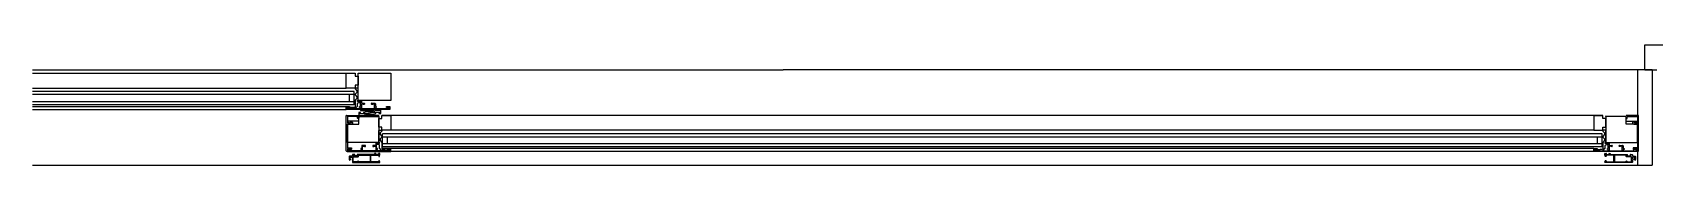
# Model space of a CAD drawing. Header units: inches. Extents: x 58 to 28157, y 27 to 25596.
# Drawn here: x 130 to 2852, y 9370 to 9573 of the extents above; entities that cross this region are included whole.
import ezdxf

# ---------------------------------------------------------------- set-up
doc = ezdxf.new("R2010")
doc.units = ezdxf.units.IN
doc.header["$MEASUREMENT"] = 0
doc.layers.add('문', color=4, linetype='Continuous')
doc.layers.add('창문', color=4, linetype='Continuous')

msp = doc.modelspace()

# ---------------------------------------------------------------- linework, layer by layer
at = {"layer": '문', "color": 8}
for p, q in [((129.6, 9531.3), (1389.5, 9531.3)), ((2823.1, 9531.3), (1389.5, 9531.3)), ((129.6, 9525.3), (656.1, 9525.3)), ((656.1, 9500.3), (656.1, 9525.3)), ((656.1, 9525.3), (671.1, 9525.3)), ((671.1, 9525.3), (671.1, 9520.3)), ((671.1, 9520.3), (676.1, 9520.3)), ((676.1, 9505.3), (671.1, 9505.3)), ((671.1, 9505.3), (671.1, 9500.3)), ((676.1, 9525.3), (731.1, 9525.3)), ((676.1, 9479.3), (676.1, 9525.3)), ((676.1, 9520.3), (676.1, 9505.3)), ((731.1, 9525.3), (731.1, 9479.3)), ((129.6, 9500.3), (656.1, 9500.3)), ((669.6, 9494.3), (129.6, 9494.3)), ((669.6, 9489.3), (129.6, 9489.3)), ((669.6, 9477.3), (129.6, 9477.3)), ((671.1, 9500.3), (656.1, 9500.3)), ((661.6, 9477.3), (661.6, 9489.3)), ((669.6, 9472.3), (669.6, 9494.3)), ((671.1, 9499.8), (671.1, 9498.8)), ((671.1, 9498.8), (674.1, 9495.8)), ((674.1, 9492.8), (671.1, 9489.8)), ((671.1, 9489.8), (671.1, 9488.8)), ((671.1, 9488.8), (674.1, 9485.8)), ((674.1, 9482.8), (671.1, 9479.8)), ((671.1, 9479.8), (671.1, 9468.8)), ((675.6, 9500.3), (671.6, 9500.3)), ((674.1, 9495.8), (674.1, 9492.8)), ((674.1, 9485.8), (674.1, 9482.8)), ((675.1, 9477.8), (675.1, 9479.8)), ((675.1, 9479.8), (675.6, 9479.8)), ((678.9, 9477.8), (675.1, 9477.8)), ((675.1, 9469.8), (675.1, 9474.5)), ((675.8, 9475.5), (678.5, 9476.2)), ((676.1, 9480.3), (676.1, 9499.8)), ((676.1, 9480.2), (677.1, 9479.3)), ((731.1, 9479.3), (676.1, 9479.3)), ((676.1, 9478.3), (676.1, 9478.8)), ((676.6, 9479.3), (680.6, 9479.3)), ((680.1, 9477.8), (676.6, 9477.8)), ((678.9, 9476.7), (678.9, 9477.8)), ((680.1, 9469.3), (680.1, 9477.8)), ((681.6, 9478.3), (681.6, 9474.8)), ((681.6, 9474.8), (686.1, 9474.8)), ((686.6, 9474.3), (686.6, 9473.3)), ((698.6, 9473.3), (698.6, 9474.3)), ((699.1, 9474.8), (704.1, 9474.8)), ((705.1, 9473.8), (705.1, 9469.3)), ((731.1, 9479.2), (731.1, 9479.3)), ((669.6, 9472.3), (129.6, 9472.3)), ((129.6, 9469.3), (656.1, 9469.3)), ((129.6, 9464.3), (656.1, 9464.3)), ((129.6, 9464.3), (656.1, 9464.3)), ((656.1, 9464.3), (656.1, 9469.3)), ((656.1, 9469.3), (661.6, 9469.3)), ((729.1, 9464.3), (656.1, 9464.3)), ((656.1, 9394.8), (656.1, 9453.8)), ((656.6, 9454.3), (676.8, 9454.3)), ((661.6, 9467.8), (657.6, 9467.8)), ((657.6, 9467.8), (657.6, 9465.8)), ((657.6, 9465.8), (680.1, 9465.8)), ((658.1, 9452), (658.1, 9441.6)), ((674.8, 9452.3), (658.4, 9452.3)), ((660.1, 9467.2), (660.1, 9466.6)), ((666.1, 9467.5), (660.4, 9467.5)), ((661, 9465.8), (671.1, 9465.8)), ((661.6, 9469.3), (661.6, 9467.8)), ((666.4, 9467.8), (666.1, 9467.5)), ((670.3, 9467.8), (666.4, 9467.8)), ((671.1, 9468.8), (670.3, 9467.8)), ((671.1, 9465.8), (675.1, 9469.8)), ((675.1, 9449.6), (675.1, 9452)), ((676.8, 9449.3), (675.4, 9449.3)), ((677.1, 9459.3), (677.1, 9452.3)), ((679.6, 9459.3), (677.1, 9459.3)), ((677.1, 9454), (677.1, 9449.6)), ((677.1, 9439.3), (677.1, 9452.3)), ((677.1, 9452.3), (678.6, 9452.3)), ((677.1, 9452.3), (711.1, 9452.3)), ((678.6, 9467.8), (678.6, 9469.3)), ((678.6, 9469.3), (680.1, 9469.3)), ((680.1, 9467.8), (678.6, 9467.8)), ((678.6, 9456.8), (678.6, 9458.3)), ((678.6, 9458.3), (679.6, 9458.3)), ((686.6, 9456.8), (678.6, 9456.8)), ((678.6, 9454.3), (686.1, 9454.3)), ((678.6, 9452.3), (678.6, 9454.3)), ((680.1, 9465.8), (680.1, 9467.8)), ((703.1, 9464.3), (680.1, 9464.3)), ((680.1, 9464.3), (680.1, 9463.3)), ((681.1, 9462.3), (702.1, 9462.3)), ((681.6, 9472.7), (681.6, 9465.8)), ((681.6, 9465.8), (703.6, 9465.8)), ((684.6, 9473.2), (682.1, 9473.2)), ((684.6, 9472.8), (684.6, 9473.2)), ((686.1, 9472.8), (684.6, 9472.8)), ((692.5, 9460.6), (685.6, 9459.3)), ((685.6, 9458.3), (686.6, 9458.3)), ((686.1, 9454.3), (688.1, 9452.3)), ((686.6, 9458.3), (686.6, 9456.8)), ((688.1, 9455.3), (688.1, 9456.5)), ((688.1, 9452.3), (711.1, 9452.3)), ((688.8, 9457.5), (692.9, 9458.7)), ((710.1, 9454.3), (689.1, 9454.3)), ((698.3, 9457.8), (690.1, 9456.6)), ((690.1, 9456.6), (690.1, 9456)), ((690.1, 9456), (698.7, 9456)), ((701.1, 9460.6), (692.5, 9460.6)), ((692.9, 9458.7), (701.1, 9460)), ((702.4, 9459.1), (698.3, 9457.8)), ((698.7, 9456), (705.6, 9457.3)), ((700.6, 9472.8), (699.1, 9472.8)), ((703.6, 9473.2), (700.6, 9473.2)), ((700.6, 9473.2), (700.6, 9472.8)), ((701.1, 9460), (701.1, 9460.6)), ((705.1, 9462.3), (703.1, 9464.3)), ((703.1, 9461.3), (703.1, 9460)), ((703.6, 9465.8), (703.6, 9473.2)), ((704.6, 9459.8), (712.6, 9459.8)), ((704.6, 9458.3), (704.6, 9459.8)), ((705.6, 9458.3), (704.6, 9458.3)), ((705.1, 9469.3), (706.6, 9469.3)), ((706.6, 9467.8), (705.1, 9467.8)), ((705.1, 9467.8), (705.1, 9465.8)), ((705.1, 9465.8), (727.6, 9465.8)), ((712.6, 9462.3), (705.1, 9462.3)), ((706.6, 9469.3), (706.6, 9467.8)), ((711.1, 9452.3), (711.1, 9453.3)), ((711.1, 9452.3), (711.1, 9408.3)), ((711.1, 9434.3), (711.1, 9449.3)), ((711.1, 9449.3), (716.1, 9449.3)), ((712.6, 9458.3), (711.6, 9458.3)), ((711.6, 9457.3), (714.1, 9457.3)), ((714.1, 9464.3), (712.6, 9464.3)), ((712.6, 9464.3), (712.6, 9462.3)), ((712.6, 9459.8), (712.6, 9458.3)), ((714.1, 9457.3), (714.1, 9464.3)), ((731.1, 9454.3), (716.1, 9454.3)), ((716.1, 9454.3), (731.1, 9454.3)), ((716.1, 9449.3), (716.1, 9454.3)), ((723.6, 9467.8), (723.6, 9469.3)), ((723.6, 9469.3), (729.1, 9469.3)), ((727.6, 9467.8), (723.6, 9467.8)), ((727.6, 9465.8), (727.6, 9467.8)), ((729.1, 9469.3), (729.1, 9464.3)), ((2750.1, 9454.3), (731.1, 9454.3)), ((731.1, 9454.3), (731.1, 9429.3)), ((2765.1, 9454.3), (2750.1, 9454.3)), ((2750.1, 9454.3), (2765.1, 9454.3)), ((2750.1, 9454.3), (2750.1, 9429.3)), ((2765.1, 9449.3), (2765.1, 9454.3)), ((2770.1, 9449.3), (2765.1, 9449.3)), ((2770.1, 9452.3), (2770.1, 9453.3)), ((2804.1, 9452.3), (2770.1, 9452.3)), ((2770.1, 9452.3), (2770.1, 9408.3)), ((2793.1, 9452.3), (2770.1, 9452.3)), ((2770.1, 9434.3), (2770.1, 9449.3)), ((2804.1, 9439.3), (2804.1, 9452.3)), ((2824.6, 9454.3), (2804.4, 9454.3)), ((2804.4, 9449.3), (2805.8, 9449.3)), ((2806.1, 9449.6), (2806.1, 9452)), ((2806.4, 9452.3), (2822.8, 9452.3)), ((2823.1, 9452), (2823.1, 9441.6)), ((2825.1, 9394.8), (2825.1, 9453.8)), ((658.1, 9408.3), (658.1, 9439.3)), ((658.1, 9439.3), (677.1, 9439.3)), ((658.1, 9439), (658.1, 9400.1)), ((658.2, 9443.8), (660.2, 9441.8)), ((658.4, 9441.3), (662.3, 9441.3)), ((664.3, 9439.3), (658.4, 9439.3)), ((677.1, 9444.7), (658.6, 9444.7)), ((660.6, 9441.7), (661.6, 9441.7)), ((663.1, 9443.1), (665.6, 9443.1)), ((666.6, 9442.1), (666.6, 9439.3)), ((666.6, 9439.3), (677.1, 9439.3)), ((677.1, 9439.3), (677.1, 9444.7)), ((716.1, 9434.3), (711.1, 9434.3)), ((711.1, 9409.3), (711.1, 9428.8)), ((711.6, 9429.3), (715.6, 9429.3)), ((716.1, 9427.8), (713.1, 9424.8)), ((713.1, 9424.8), (713.1, 9421.8)), ((713.1, 9421.8), (716.1, 9418.8)), ((716.1, 9429.3), (716.1, 9434.3)), ((731.1, 9429.3), (716.1, 9429.3)), ((716.1, 9428.8), (716.1, 9427.8)), ((2763.9, 9423.3), (717.3, 9423.3)), ((717.3, 9401.3), (717.3, 9423.3)), ((2750.1, 9429.3), (731.1, 9429.3)), ((2750.1, 9429.3), (2765.1, 9429.3)), ((2763.9, 9401.3), (2763.9, 9423.3)), ((2765.1, 9434.3), (2770.1, 9434.3)), ((2765.1, 9429.3), (2765.1, 9434.3)), ((2765.1, 9428.8), (2765.1, 9427.8)), ((2765.1, 9427.8), (2768.1, 9424.8)), ((2768.1, 9421.8), (2765.1, 9418.8)), ((2769.6, 9429.3), (2765.6, 9429.3)), ((2768.1, 9424.8), (2768.1, 9421.8)), ((2770.1, 9409.3), (2770.1, 9428.8)), ((2804.1, 9444.7), (2822.6, 9444.7)), ((2804.1, 9439.3), (2804.1, 9444.7)), ((2823.1, 9439.3), (2804.1, 9439.3)), ((2814.6, 9439.3), (2804.1, 9439.3)), ((2814.6, 9442.1), (2814.6, 9439.3)), ((2818.1, 9443.1), (2815.6, 9443.1)), ((2816.9, 9439.3), (2822.8, 9439.3)), ((2822.8, 9441.3), (2818.9, 9441.3)), ((2820.6, 9441.7), (2819.6, 9441.7)), ((2823, 9443.8), (2821, 9441.8)), ((2823.1, 9408.3), (2823.1, 9439.3)), ((2823.1, 9439), (2823.1, 9400.1)), ((658.1, 9393.3), (657.6, 9393.3)), ((711.1, 9408.3), (658.1, 9408.3)), ((663.6, 9398.3), (658.1, 9398.3)), ((658.1, 9398.3), (658.1, 9393.3)), ((658.1, 9398), (658.1, 9393.3)), ((658.1, 9393.3), (731.1, 9393.3)), ((658.4, 9399.8), (665, 9399.8)), ((663.5, 9398.3), (658.4, 9398.3)), ((659.6, 9394.8), (659.6, 9396.8)), ((659.6, 9396.8), (663.6, 9396.8)), ((682.1, 9394.8), (659.6, 9394.8)), ((663.6, 9396.8), (663.6, 9398.3)), ((663.8, 9397.2), (663.8, 9398)), ((665, 9396.9), (664.1, 9396.9)), ((665.3, 9399.5), (665.3, 9397.2)), ((682.1, 9398.3), (680.6, 9398.3)), ((680.6, 9398.3), (680.6, 9396.8)), ((680.6, 9396.8), (682.1, 9396.8)), ((682.1, 9402.8), (682.1, 9398.3)), ((682.1, 9396.8), (682.1, 9394.8)), ((688.1, 9403.8), (683.1, 9403.8)), ((683.6, 9394.8), (683.6, 9402.2)), ((683.6, 9402.2), (686.6, 9402.2)), ((705.6, 9394.8), (683.6, 9394.8)), ((686.6, 9402.2), (686.6, 9401.8)), ((686.6, 9401.8), (688.1, 9401.8)), ((688.6, 9402.3), (688.6, 9403.3)), ((700.6, 9403.3), (700.6, 9402.3)), ((705.6, 9403.8), (701.1, 9403.8)), ((701.1, 9401.8), (702.6, 9401.8)), ((702.6, 9401.8), (702.6, 9402.2)), ((702.6, 9402.2), (705.1, 9402.2)), ((705.6, 9407.3), (705.6, 9403.8)), ((705.6, 9401.7), (705.6, 9394.8)), ((710.6, 9408.3), (706.6, 9408.3)), ((707.1, 9398.3), (707.1, 9406.8)), ((707.1, 9406.8), (710.6, 9406.8)), ((708.6, 9398.3), (707.1, 9398.3)), ((707.1, 9394.8), (707.1, 9396.8)), ((707.1, 9396.8), (708.6, 9396.8)), ((729.6, 9394.8), (707.1, 9394.8)), ((708.3, 9405.7), (708.3, 9406.8)), ((708.3, 9406.8), (712.1, 9406.8)), ((708.6, 9396.8), (708.6, 9398.3)), ((711.4, 9404.5), (708.7, 9405.2)), ((711.1, 9407.3), (711.1, 9407.8)), ((712.1, 9408.8), (711.6, 9408.8)), ((712.1, 9406.8), (712.1, 9408.8)), ((712.1, 9398.8), (712.1, 9403.5)), ((716.1, 9394.8), (712.1, 9398.8)), ((716.1, 9417.8), (713.1, 9414.8)), ((713.1, 9414.8), (713.1, 9411.8)), ((713.1, 9411.8), (716.1, 9408.8)), ((716.1, 9418.8), (716.1, 9417.8)), ((716.1, 9408.8), (716.1, 9397.8)), ((716.1, 9397.8), (716.9, 9396.8)), ((726.3, 9394.8), (716.1, 9394.8)), ((716.9, 9396.8), (720.8, 9396.8)), ((717.3, 9418.3), (2763.9, 9418.3)), ((2763.9, 9406.3), (717.3, 9406.3)), ((2763.9, 9401.3), (717.3, 9401.3)), ((2750.1, 9398.3), (717.3, 9398.3)), ((2750.1, 9393.3), (717.3, 9393.3)), ((720.8, 9396.8), (721.1, 9396.5)), ((721.1, 9396.5), (726.8, 9396.5)), ((725.3, 9406.3), (725.3, 9418.3)), ((731.1, 9398.3), (725.6, 9398.3)), ((725.6, 9398.3), (725.6, 9396.8)), ((725.6, 9396.8), (729.6, 9396.8)), ((727.1, 9396.2), (727.1, 9395.6)), ((729.6, 9396.8), (729.6, 9394.8)), ((731.1, 9393.3), (731.1, 9398.3)), ((2750.1, 9398.3), (2755.6, 9398.3)), ((2750.1, 9393.3), (2750.1, 9398.3)), ((2823.1, 9393.3), (2750.1, 9393.3)), ((2751.6, 9396.8), (2751.6, 9394.8)), ((2755.6, 9396.8), (2751.6, 9396.8)), ((2751.6, 9394.8), (2774.1, 9394.8)), ((2754.1, 9396.2), (2754.1, 9395.6)), ((2760.1, 9396.5), (2754.4, 9396.5)), ((2755, 9394.8), (2765.1, 9394.8)), ((2755.6, 9398.3), (2755.6, 9396.8)), ((2755.9, 9406.3), (2755.9, 9418.3)), ((2760.4, 9396.8), (2760.1, 9396.5)), ((2764.3, 9396.8), (2760.4, 9396.8)), ((2765.1, 9397.8), (2764.3, 9396.8)), ((2765.1, 9418.8), (2765.1, 9417.8)), ((2765.1, 9417.8), (2768.1, 9414.8)), ((2768.1, 9411.8), (2765.1, 9408.8)), ((2765.1, 9408.8), (2765.1, 9397.8)), ((2765.1, 9394.8), (2769.1, 9398.8)), ((2768.1, 9414.8), (2768.1, 9411.8)), ((2769.1, 9408.8), (2769.6, 9408.8)), ((2769.1, 9406.8), (2769.1, 9408.8)), ((2772.9, 9406.8), (2769.1, 9406.8)), ((2769.1, 9398.8), (2769.1, 9403.5)), ((2769.8, 9404.5), (2772.5, 9405.2)), ((2770.1, 9408.3), (2823.1, 9408.3)), ((2770.1, 9407.3), (2770.1, 9407.8)), ((2770.6, 9408.3), (2774.6, 9408.3)), ((2774.1, 9406.8), (2770.6, 9406.8)), ((2772.6, 9398.3), (2774.1, 9398.3)), ((2772.6, 9396.8), (2772.6, 9398.3)), ((2774.1, 9396.8), (2772.6, 9396.8)), ((2772.9, 9405.7), (2772.9, 9406.8)), ((2774.1, 9398.3), (2774.1, 9406.8)), ((2774.1, 9394.8), (2774.1, 9396.8)), ((2775.6, 9407.3), (2775.6, 9403.8)), ((2775.6, 9403.8), (2780.1, 9403.8)), ((2775.6, 9401.7), (2775.6, 9394.8)), ((2775.6, 9394.8), (2797.6, 9394.8)), ((2778.6, 9402.2), (2776.1, 9402.2)), ((2778.6, 9401.8), (2778.6, 9402.2)), ((2780.1, 9401.8), (2778.6, 9401.8)), ((2780.6, 9403.3), (2780.6, 9402.3)), ((2792.6, 9402.3), (2792.6, 9403.3)), ((2793.1, 9403.8), (2798.1, 9403.8)), ((2794.6, 9401.8), (2793.1, 9401.8)), ((2797.6, 9402.2), (2794.6, 9402.2)), ((2794.6, 9402.2), (2794.6, 9401.8)), ((2797.6, 9394.8), (2797.6, 9402.2)), ((2799.1, 9402.8), (2799.1, 9398.3)), ((2799.1, 9398.3), (2800.6, 9398.3)), ((2799.1, 9396.8), (2799.1, 9394.8)), ((2800.6, 9396.8), (2799.1, 9396.8)), ((2799.1, 9394.8), (2821.6, 9394.8)), ((2800.6, 9398.3), (2800.6, 9396.8)), ((2815.9, 9399.5), (2815.9, 9397.2)), ((2822.8, 9399.8), (2816.2, 9399.8)), ((2816.2, 9396.9), (2817.1, 9396.9)), ((2817.4, 9397.2), (2817.4, 9398)), ((2817.6, 9398.3), (2823.1, 9398.3)), ((2817.6, 9396.8), (2817.6, 9398.3)), ((2821.6, 9396.8), (2817.6, 9396.8)), ((2817.7, 9398.3), (2822.8, 9398.3)), ((2821.6, 9394.8), (2821.6, 9396.8)), ((2823.1, 9398.3), (2823.1, 9393.3)), ((2823.1, 9398), (2823.1, 9393.3)), ((2823.1, 9393.3), (2823.6, 9393.3)), ((129.6, 9370.3), (2848.1, 9370.3)), ((661.1, 9384.8), (661.1, 9379.8)), ((666.1, 9385.3), (661.6, 9385.3)), ((662.4, 9381.3), (662.4, 9383.5)), ((663.1, 9381.3), (662.4, 9381.3)), ((662.9, 9384), (666.1, 9384)), ((663.1, 9379.8), (663.1, 9381.3)), ((666.6, 9381.3), (665.9, 9381.3)), ((665.9, 9381.3), (665.9, 9379.5)), ((666.6, 9387.8), (666.6, 9385.8)), ((666.6, 9383.5), (666.6, 9381.3)), ((666.6, 9378.8), (666.6, 9375.2)), ((670, 9388.3), (667.1, 9388.3)), ((667.1, 9374.7), (712.1, 9374.7)), ((667.9, 9376.5), (667.9, 9384.1)), ((668.4, 9384.6), (676.5, 9384.6)), ((675.2, 9376), (668.4, 9376)), ((669, 9386.4), (669, 9386.8)), ((669.5, 9387.3), (670, 9387.3)), ((675.5, 9385.9), (669.5, 9385.9)), ((703.1, 9388.3), (675, 9388.3)), ((675, 9387.3), (675.5, 9387.3)), ((675.7, 9377), (675.7, 9376.5)), ((676, 9386.8), (676, 9386.4)), ((676.5, 9377.5), (676.2, 9377.5)), ((677, 9385.1), (677, 9386.5)), ((677, 9376.5), (677, 9377)), ((677.5, 9387), (695.8, 9387)), ((695.8, 9376), (677.5, 9376)), ((696.3, 9386.5), (696.3, 9376.5)), ((697.6, 9376.5), (697.6, 9386.5)), ((698.1, 9387), (710.3, 9387)), ((710.3, 9376), (698.1, 9376)), ((703.6, 9389.8), (703.6, 9388.8)), ((705.6, 9390.3), (704.1, 9390.3)), ((704.6, 9388.3), (704.6, 9389.3)), ((704.6, 9389.3), (705.6, 9389.3)), ((711.6, 9388.3), (704.6, 9388.3)), ((712.1, 9390.3), (710.6, 9390.3)), ((710.6, 9389.3), (711.6, 9389.3)), ((710.8, 9386.5), (710.8, 9385.5)), ((710.8, 9377.5), (710.8, 9376.5)), ((711.3, 9385), (711.6, 9385)), ((711.6, 9378), (711.3, 9378)), ((711.6, 9389.3), (711.6, 9388.3)), ((712.1, 9385.5), (712.1, 9387)), ((712.1, 9387), (712.6, 9387)), ((712.1, 9376.5), (712.1, 9377.5)), ((712.6, 9387), (712.6, 9389.8)), ((712.6, 9375.2), (712.6, 9376)), ((2768.6, 9387), (2768.6, 9389.8)), ((2769.1, 9387), (2768.6, 9387)), ((2768.6, 9375.2), (2768.6, 9376)), ((2769.1, 9390.3), (2770.6, 9390.3)), ((2769.1, 9385.5), (2769.1, 9387)), ((2769.1, 9376.5), (2769.1, 9377.5)), ((2814.1, 9374.7), (2769.1, 9374.7)), ((2769.6, 9389.3), (2769.6, 9388.3)), ((2770.6, 9389.3), (2769.6, 9389.3)), ((2769.6, 9388.3), (2776.6, 9388.3)), ((2769.9, 9385), (2769.6, 9385)), ((2769.6, 9378), (2769.9, 9378)), ((2770.4, 9386.5), (2770.4, 9385.5)), ((2770.4, 9377.5), (2770.4, 9376.5)), ((2783.1, 9387), (2770.9, 9387)), ((2770.9, 9376), (2783.1, 9376)), ((2775.6, 9390.3), (2777.1, 9390.3)), ((2776.6, 9389.3), (2775.6, 9389.3)), ((2776.6, 9388.3), (2776.6, 9389.3)), ((2777.6, 9389.8), (2777.6, 9388.8)), ((2778.1, 9388.3), (2806.2, 9388.3)), ((2783.6, 9376.5), (2783.6, 9386.5)), ((2784.9, 9386.5), (2784.9, 9376.5)), ((2803.7, 9387), (2785.4, 9387)), ((2785.4, 9376), (2803.7, 9376)), ((2804.2, 9385.1), (2804.2, 9386.5)), ((2804.2, 9376.5), (2804.2, 9377)), ((2812.8, 9384.6), (2804.7, 9384.6)), ((2804.7, 9377.5), (2805, 9377.5)), ((2805.2, 9386.8), (2805.2, 9386.4)), ((2805.5, 9377), (2805.5, 9376.5)), ((2806.2, 9387.3), (2805.7, 9387.3)), ((2805.7, 9385.9), (2811.7, 9385.9)), ((2806, 9376), (2812.8, 9376)), ((2811.2, 9388.3), (2814.1, 9388.3)), ((2811.7, 9387.3), (2811.2, 9387.3)), ((2812.2, 9386.4), (2812.2, 9386.8)), ((2813.3, 9376.5), (2813.3, 9384.1)), ((2814.6, 9387.8), (2814.6, 9385.8)), ((2814.6, 9383.5), (2814.6, 9381.3)), ((2814.6, 9381.3), (2815.3, 9381.3)), ((2814.6, 9378.8), (2814.6, 9375.2)), ((2815.1, 9385.3), (2819.6, 9385.3)), ((2818.3, 9384), (2815.1, 9384)), ((2815.3, 9381.3), (2815.3, 9379.5)), ((2818.1, 9381.3), (2818.8, 9381.3)), ((2818.1, 9379.8), (2818.1, 9381.3)), ((2818.8, 9381.3), (2818.8, 9383.5)), ((2820.1, 9384.8), (2820.1, 9379.8))]:
    msp.add_line(p, q, dxfattribs=at)
at = {"layer": '문', "color": 7}
for p, q in [((2848.1, 9531.3), (2823.1, 9531.3)), ((2823.1, 9531.3), (2823.1, 9370.3)), ((2848.1, 9531.3), (2848.1, 9370.3)), ((2823.1, 9370.3), (2848.1, 9370.3)), ((2823.6, 9370.3), (2827.6, 9370.3))]:
    msp.add_line(p, q, dxfattribs=at)
at = {"layer": '문', "color": 8, "linetype": 'Continuous'}
for p, q in [((711.1, 9452), (710.8, 9452.3)), ((2770.1, 9452), (2770.4, 9452.3))]:
    msp.add_line(p, q, dxfattribs=at)
at = {"layer": '문', "color": 8}
for centre, radius, start, end in [((671.6, 9499.8), 0.5, 90, 180), ((676.1, 9474.5), 1, 104.7436, 180), ((675.6, 9499.8), 0.5, 0, 90), ((675.6, 9480.3), 0.5, 270, 0), ((676.6, 9478.8), 0.5, 90, 180), ((676.6, 9478.3), 0.5, 180, 270), ((678.4, 9476.7), 0.5, 284.7436, 0), ((680.6, 9478.3), 1, 0, 90), ((686.1, 9474.3), 0.5, 0, 90), ((699.1, 9474.3), 0.5, 90, 180), ((704.1, 9473.8), 1, 0, 90), ((656.6, 9453.8), 0.5, 90, 180), ((658.4, 9452), 0.3, 90, 180), ((660.4, 9467.2), 0.3, 90, 180), ((661, 9466.6), 0.85, 180, 270), ((674.8, 9452), 0.3, 0, 90), ((675.4, 9449.6), 0.3, 180, 270), ((676.8, 9454), 0.3, 0, 90), ((676.8, 9449.6), 0.3, 270, 0), ((679.6, 9458.8), 0.5, 270, 90), ((681.1, 9463.3), 1, 180, 270), ((682.1, 9472.7), 0.5, 90, 180), ((685.6, 9458.8), 0.5, 90, 270), ((686.1, 9473.3), 0.5, 270, 0), ((689.1, 9456.5), 1, 106.857, 180), ((689.1, 9455.3), 1, 180, 270), ((699.1, 9473.3), 0.5, 180, 270), ((702.1, 9461.3), 1, 0, 90), ((702.1, 9460), 1, 286.857, 0), ((705.6, 9457.8), 0.5, 270, 90), ((710.1, 9453.3), 1, 0, 90), ((711.6, 9457.8), 0.5, 90, 270), ((2804.4, 9454), 0.3, 90, 180), ((2804.4, 9449.6), 0.3, 180, 270), ((2805.8, 9449.6), 0.3, 270, 0), ((2806.4, 9452), 0.3, 90, 180), ((2822.8, 9452), 0.3, 0, 90), ((2824.6, 9453.8), 0.5, 0, 90), ((658.6, 9444.2), 0.5, 90, 225), ((658.4, 9441.6), 0.3, 180, 270), ((658.4, 9439), 0.3, 90, 180), ((660.6, 9442.2), 0.5, 225, 270), ((661.6, 9442.2), 0.5, 270, 356.1774), ((663.1, 9442.1), 1, 90, 176.1774), ((662.3, 9441.6), 0.3, 270, 346.2259), ((664.3, 9441.1), 1.8, 270, 166.2259), ((665.6, 9442.1), 1, 0, 90), ((711.6, 9428.8), 0.5, 90, 180), ((715.6, 9428.8), 0.5, 0, 90), ((2765.6, 9428.8), 0.5, 90, 180), ((2769.6, 9428.8), 0.5, 0, 90), ((2815.6, 9442.1), 1, 90, 180), ((2816.9, 9441.1), 1.8, 13.7741, 270), ((2818.1, 9442.1), 1, 3.8226, 90), ((2818.9, 9441.6), 0.3, 193.7741, 270), ((2819.6, 9442.2), 0.5, 183.8226, 270), ((2820.6, 9442.2), 0.5, 270, 315), ((2822.6, 9444.2), 0.5, 315, 90), ((2822.8, 9441.6), 0.3, 270, 0), ((2822.8, 9439), 0.3, 0, 90), ((657.6, 9394.8), 1.5, 180, 270), ((658.4, 9400.1), 0.3, 180, 270), ((658.4, 9398), 0.3, 90, 180), ((663.5, 9398), 0.3, 0, 90), ((664.1, 9397.2), 0.3, 180, 270), ((665, 9399.5), 0.3, 0, 90), ((665, 9397.2), 0.3, 270, 0), ((683.1, 9402.8), 1, 90, 180), ((688.1, 9403.3), 0.5, 0, 90), ((688.1, 9402.3), 0.5, 270, 0), ((701.1, 9403.3), 0.5, 90, 180), ((701.1, 9402.3), 0.5, 180, 270), ((705.1, 9401.7), 0.5, 0, 90), ((706.6, 9407.3), 1, 90, 180), ((708.8, 9405.7), 0.5, 180, 255.2564), ((710.6, 9407.8), 0.5, 0, 90), ((710.6, 9407.3), 0.5, 270, 0), ((711.6, 9409.3), 0.5, 180, 270), ((711.1, 9403.5), 1, 0, 75.2564), ((726.3, 9395.6), 0.85, 270, 0), ((726.8, 9396.2), 0.3, 0, 90), ((2754.4, 9396.2), 0.3, 90, 180), ((2755, 9395.6), 0.85, 180, 270), ((2770.1, 9403.5), 1, 104.7436, 180), ((2769.6, 9409.3), 0.5, 270, 0), ((2770.6, 9407.8), 0.5, 90, 180), ((2770.6, 9407.3), 0.5, 180, 270), ((2772.4, 9405.7), 0.5, 284.7436, 0), ((2774.6, 9407.3), 1, 0, 90), ((2776.1, 9401.7), 0.5, 90, 180), ((2780.1, 9403.3), 0.5, 0, 90), ((2780.1, 9402.3), 0.5, 270, 0), ((2793.1, 9403.3), 0.5, 90, 180), ((2793.1, 9402.3), 0.5, 180, 270), ((2798.1, 9402.8), 1, 0, 90), ((2816.2, 9399.5), 0.3, 90, 180), ((2816.2, 9397.2), 0.3, 180, 270), ((2817.1, 9397.2), 0.3, 270, 0), ((2817.7, 9398), 0.3, 90, 180), ((2822.8, 9400.1), 0.3, 270, 0), ((2822.8, 9398), 0.3, 0, 90), ((2823.6, 9394.8), 1.5, 270, 0), ((661.6, 9384.8), 0.5, 90, 180), ((662.1, 9379.8), 1, 180, 0), ((662.9, 9383.5), 0.5, 90, 180), ((666.6, 9379.5), 0.7, 180, 270), ((666.1, 9385.8), 0.5, 270, 0), ((666.1, 9383.5), 0.5, 0, 90), ((667.1, 9387.8), 0.5, 90, 180), ((667.1, 9375.2), 0.5, 180, 270), ((668.4, 9384.1), 0.5, 90, 180), ((668.4, 9376.5), 0.5, 180, 270), ((669.5, 9386.8), 0.5, 90, 180), ((669.5, 9386.4), 0.5, 180, 270), ((670, 9387.8), 0.5, 0, 90), ((670, 9387.8), 0.5, 270, 0), ((675, 9387.8), 0.5, 90, 180), ((675, 9387.8), 0.5, 180, 270), ((675.2, 9376.5), 0.5, 270, 0), ((675.5, 9386.8), 0.5, 0, 90), ((675.5, 9386.4), 0.5, 270, 0), ((676.2, 9377), 0.5, 90, 180), ((676.5, 9385.1), 0.5, 270, 0), ((676.5, 9377), 0.5, 0, 90), ((677.5, 9386.5), 0.5, 90, 180), ((677.5, 9376.5), 0.5, 180, 270), ((695.8, 9386.5), 0.5, 0, 90), ((695.8, 9376.5), 0.5, 270, 0), ((698.1, 9386.5), 0.5, 90, 180), ((698.1, 9376.5), 0.5, 180, 270), ((703.1, 9388.8), 0.5, 270, 0), ((704.1, 9389.8), 0.5, 90, 180), ((705.6, 9389.8), 0.5, 270, 90), ((710.6, 9389.8), 0.5, 90, 270), ((710.3, 9386.5), 0.5, 0, 90), ((710.3, 9376.5), 0.5, 270, 0), ((711.3, 9385.5), 0.5, 180, 270), ((711.3, 9377.5), 0.5, 90, 180), ((711.6, 9385.5), 0.5, 270, 0), ((711.6, 9377.5), 0.5, 0, 90), ((712.1, 9389.8), 0.5, 0, 90), ((712.6, 9376.5), 0.5, 180, 270), ((712.1, 9375.2), 0.5, 270, 0), ((2769.1, 9389.8), 0.5, 90, 180), ((2768.6, 9376.5), 0.5, 270, 0), ((2769.1, 9375.2), 0.5, 180, 270), ((2769.6, 9385.5), 0.5, 180, 270), ((2769.6, 9377.5), 0.5, 90, 180), ((2769.9, 9385.5), 0.5, 270, 0), ((2769.9, 9377.5), 0.5, 0, 90), ((2770.9, 9386.5), 0.5, 90, 180), ((2770.9, 9376.5), 0.5, 180, 270), ((2770.6, 9389.8), 0.5, 270, 90), ((2775.6, 9389.8), 0.5, 90, 270), ((2777.1, 9389.8), 0.5, 0, 90), ((2778.1, 9388.8), 0.5, 180, 270), ((2783.1, 9386.5), 0.5, 0, 90), ((2783.1, 9376.5), 0.5, 270, 0), ((2785.4, 9386.5), 0.5, 90, 180), ((2785.4, 9376.5), 0.5, 180, 270), ((2803.7, 9386.5), 0.5, 0, 90), ((2803.7, 9376.5), 0.5, 270, 0), ((2804.7, 9385.1), 0.5, 180, 270), ((2804.7, 9377), 0.5, 90, 180), ((2805, 9377), 0.5, 0, 90), ((2805.7, 9386.8), 0.5, 90, 180), ((2805.7, 9386.4), 0.5, 180, 270), ((2806, 9376.5), 0.5, 180, 270), ((2806.2, 9387.8), 0.5, 0, 90), ((2806.2, 9387.8), 0.5, 270, 0), ((2811.2, 9387.8), 0.5, 90, 180), ((2811.2, 9387.8), 0.5, 180, 270), ((2811.7, 9386.8), 0.5, 0, 90), ((2811.7, 9386.4), 0.5, 270, 0), ((2812.8, 9384.1), 0.5, 0, 90), ((2812.8, 9376.5), 0.5, 270, 0), ((2814.1, 9387.8), 0.5, 0, 90), ((2814.1, 9375.2), 0.5, 270, 0), ((2815.1, 9385.8), 0.5, 180, 270), ((2815.1, 9383.5), 0.5, 90, 180), ((2814.6, 9379.5), 0.7, 270, 0), ((2819.1, 9379.8), 1, 180, 0), ((2818.3, 9383.5), 0.5, 0, 90), ((2819.6, 9384.8), 0.5, 0, 90)]:
    msp.add_arc(centre, radius, start, end, dxfattribs=at)
at = {"layer": '창문', "linetype": 'Continuous'}
for p, q in [((2835.6, 9573.3), (2875.6, 9573.3)), ((2835.6, 9531.3), (2835.6, 9573.3)), ((2835.6, 9531.3), (2855.6, 9531.3))]:
    msp.add_line(p, q, dxfattribs=at)

doc.saveas('drawing.dxf')
